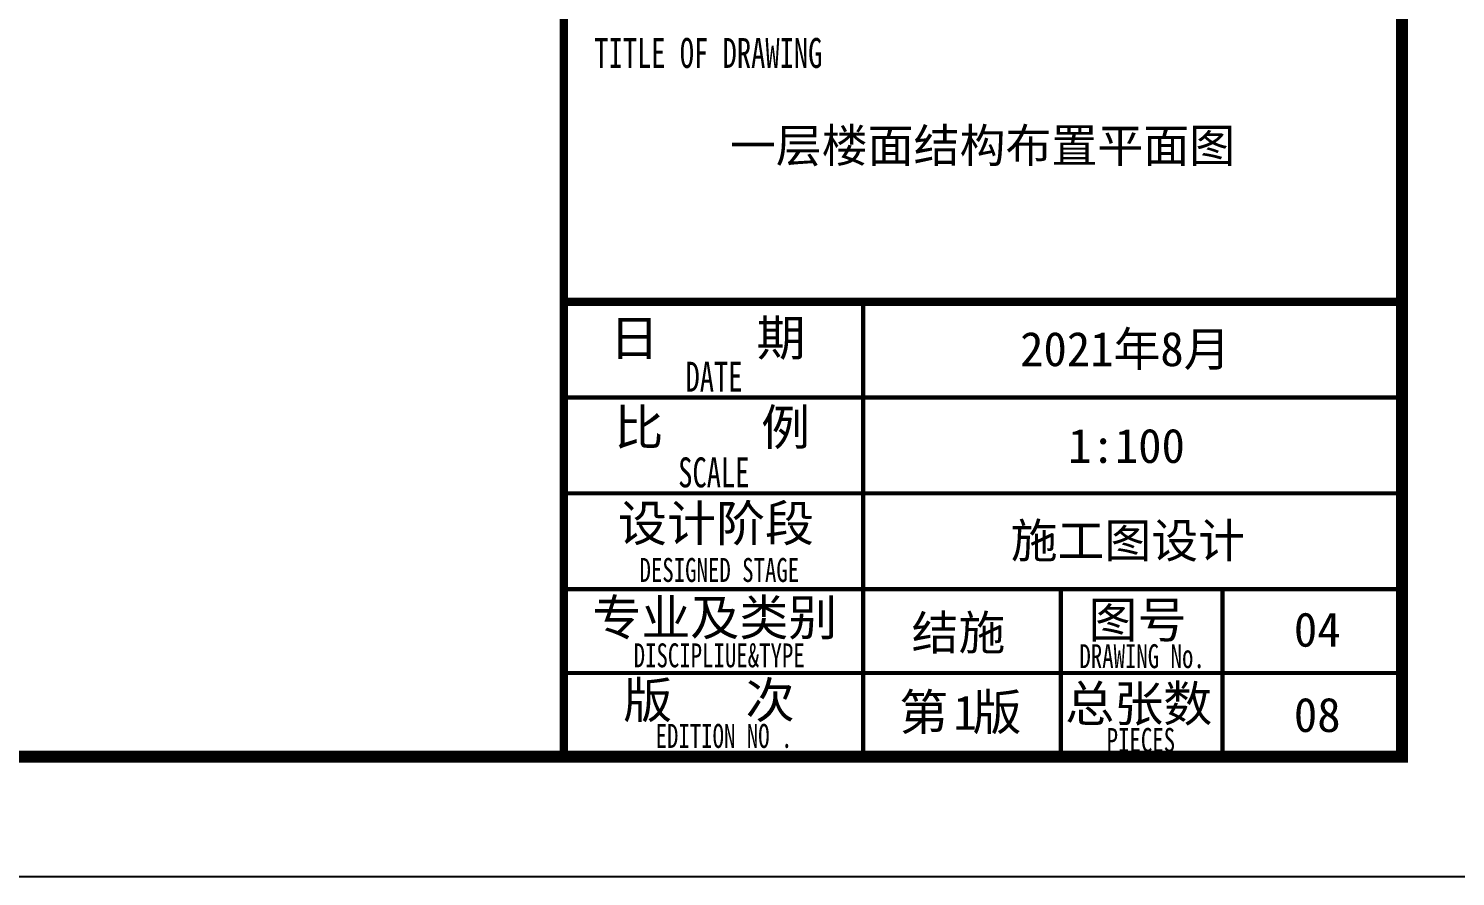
# Model space of a CAD drawing. Extents: x 169490 to 7584583, y -2399407 to 1374371.
# Drawn here: x 3800897 to 3812812, y 721081 to 728163 of the extents above; entities that cross this region are included whole.
import ezdxf

# ---------------------------------------------------------------- set-up
doc = ezdxf.new("R2010")
doc.units = 0
doc.header["$LTSCALE"] = 100
doc.layers.add('可改文字', color=6, linetype='CONTINUOUS', lineweight=18)
doc.layers.add('图签', color=147, linetype='CONTINUOUS', lineweight=18)
for name, color, linetype in [('图框', 140, 'CONTINUOUS'), ('图签文字', 147, 'CONTINUOUS'), ('折板线', 127, 'CONTINUOUS')]:
    doc.layers.add(name, color=color, linetype=linetype)
doc.styles.add('宋体', font='')
doc.styles.add('建筑图签-1', font='simhei.ttf', dxfattribs={"width": 0.7})
doc.styles.get('宋体').set_extended_font_data('SimSun')

# ---------------------------------------------------------------- blocks, each defined once
blk = doc.blocks.new('2q3q2342q35q2343r5q23rwetr')
at = {"layer": '图框'}
for points, const_width in [([(3527618, 3121310), (3527618, 3161310)], 70), ([(3527618, 3125110), (3534618, 3125110)], 70), ([(3530118, 3122710), (3530118, 3125110)], 35), ([(3527618, 3124310), (3534618, 3124310)], 35), ([(3527618, 3123510), (3534618, 3123510)], 35), ([(3527618, 3122710), (3534618, 3122710)], 35), ([(3527618, 3122710), (3534118, 3122710)], 35), ([(3530118, 3121310), (3530118, 3122710)], 35), ([(3531768, 3121310), (3531768, 3122710)], 35), ([(3531768, 3121310), (3531768, 3122710)], 35), ([(3531768, 3121310), (3531768, 3122710)], 35), ([(3533118, 3121310), (3533118, 3122710)], 35), ([(3527618, 3122010), (3531768, 3122010)], 35), ([(3531768, 3122010), (3534618, 3122010)], 35)]:
    blk.add_lwpolyline(points, dxfattribs=dict(at, const_width=const_width))
at = {"layer": '图签', "color": 154, "style": '宋体'}
for s, p in [('2021年8月', (3531428, 3124572)), ('施工图设计', (3531350, 3122972)), ('结施', (3530522, 3122203))]:
    blk.add_text(s, height=286.7, dxfattribs=at).set_placement(p)
at = {"layer": '图签', "color": 1, "style": '宋体'}
for s, height, p in [('1:100', 286.7, (3531829, 3123764)), ('1', 287, (3530871, 3121535))]:
    blk.add_text(s, height=height, dxfattribs=at).set_placement(p)
at = {"layer": '图签文字', "style": '建筑图签-1', "width": 0.7}
for s, height, p in [('TITLE OF DRAWING', 250, (3527872, 3127063)), ('DATE', 250, (3528634, 3124359)), ('SCALE', 250, (3528573, 3123560)), ('DESIGNED STAGE', 200, (3528250, 3122770)), ('DISCIPLIUE&TYPE', 200, (3528201, 3122057)), ('DRAWING No.', 200, (3531923, 3122050)), ('EDITION NO .', 200, (3528384, 3121384)), ('PIECES', 200, (3532151, 3121350))]:
    blk.add_text(s, height=height, dxfattribs=at).set_placement(p)
at = {"layer": '图签文字', "color": 7, "style": '建筑图签-1'}
for s, p in [('日    期', (3528002, 3124659)), ('比    例', (3528040, 3123912)), ('设计阶段', (3528070, 3123110)), ('专业及类别', (3527856, 3122323)), ('图号', (3531999, 3122304)), ('版   次 ', (3528114, 3121633)), ('总张数', (3531805, 3121604)), ('第 版', (3530418, 3121533))]:
    blk.add_text(s, height=300, dxfattribs=at).set_placement(p)

msp = doc.modelspace()

# ---------------------------------------------------------------- linework, layer by layer
at = {"layer": '图框'}
msp.add_lwpolyline([(3753966.7, 721081.4), (3813366.7, 721081.4), (3813366.7, 763081.4), (3753966.7, 763081.4)], close=True, dxfattribs=at)
at = {"layer": '图框', "const_width": 100}
msp.add_lwpolyline([(3756466.7, 722081.4), (3812366.7, 722081.4), (3812366.7, 762081.4), (3756466.7, 762081.4)], close=True, dxfattribs=at)

# ---------------------------------------------------------------- block references
at = {"layer": '折板线'}
msp.add_blockref('2q3q2342q35q2343r5q23rwetr', (277749, -2399228.7), dxfattribs=at)

# ---------------------------------------------------------------- texts
at = {"layer": '可改文字', "color": 3, "style": '宋体'}
msp.add_text('一层楼面结构布置平面图', height=281.283, dxfattribs=at).set_placement((3806753.1, 727046))
at = {"layer": '图签', "color": 3, "style": '宋体'}
for s, p in [('04', (3811463.2, 723000.5)), ('08', (3811463.2, 722288.2))]:
    msp.add_text(s, height=286.68, dxfattribs=at).set_placement(p)

doc.saveas('drawing.dxf')
